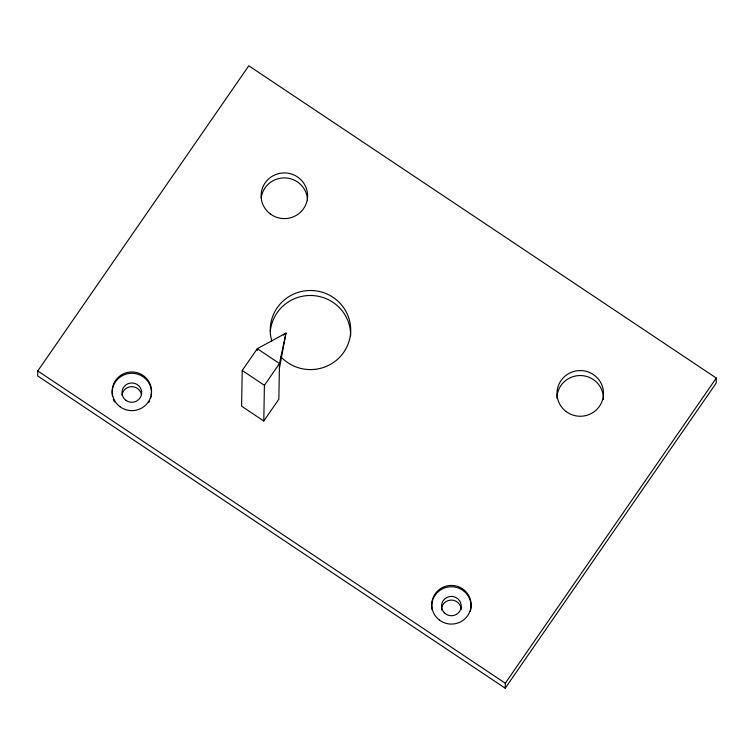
<?xml version="1.0" encoding="UTF-8"?>
<svg xmlns="http://www.w3.org/2000/svg" width="754" height="754" viewBox="0 0 754 754"><rect width="100%" height="100%" fill="white"/><g stroke="black" fill="none" stroke-linecap="round" stroke-linejoin="round"><path stroke-width="1.13" d="M37.785 370.949L37.7 375.935L505.208 688.204L716.215 383.051L716.3 378.065L248.792 65.796L37.785 370.949L505.293 683.228L505.208 688.204M242.222 370.497L241.6 406.189L263.787 421.005L278.857 399.215L279.48 363.522L285.973 333.108L257.293 348.697L242.222 370.497L264.409 385.322L263.787 421.005M257.255 350.685L257.293 348.697L279.48 363.522L264.409 385.322M279.395 368.499L285.973 333.108L283.193 335.096M505.293 683.228L716.3 378.065M556.914 398.206A23.251 22.846 1 0 1 580.797 375.549A23.251 22.846 1 0 1 603.389 399.469M261.204 197.878A23.251 22.846 1 0 1 285.361 177.925A23.251 22.846 1 0 1 307.509 200.036M121.997 395.19A9.84 9.661 1 0 1 141.403 394.351M441.505 610.033A9.84 9.661 1 0 1 451.024 600.071A9.84 9.661 1 0 1 461.165 609.43M270.318 331.289A40.235 39.538 1 0 1 312.646 295.549A40.235 39.538 1 0 1 350.61 335.775M271.826 341.062A40.235 39.538 1 0 1 314.079 290.658A40.235 39.538 1 0 1 346.482 347.707A40.235 39.538 1 0 1 280.629 356.548M432.07 609.703A19.67 19.331 1 0 1 452.315 586.772A19.67 19.331 1 0 1 470.289 611.485M151.196 396.057A19.67 19.331 1 0 1 150.725 398.027M149.631 400.864A19.67 19.331 1 0 1 148.661 402.645M114.599 401.939A19.67 19.331 1 0 1 113.326 399.168M112.506 396.246A19.67 19.331 1 0 1 131.205 373.305A19.67 19.331 1 0 1 151.347 395.058M566.197 411.599A23.251 22.846 1 0 0 603.323 396.274A23.251 22.846 1 0 0 571.24 372.344A23.251 22.846 1 0 0 566.197 411.599M270.309 213.957A23.251 22.846 1 0 0 307.425 198.632A23.251 22.846 1 0 0 275.342 174.702A23.251 22.846 1 0 0 270.309 213.957M119.971 406.698A19.67 19.331 1 0 0 151.375 393.729A19.67 19.331 1 0 0 124.231 373.475A19.67 19.331 1 0 0 119.971 406.698M439.525 620.146A19.67 19.331 1 0 0 470.939 607.187A19.67 19.331 1 0 0 443.786 586.932A19.67 19.331 1 0 0 439.525 620.146M125.993 400.402A9.84 9.661 1 0 0 141.611 393.72A9.84 9.661 1 0 0 127.897 383.767A9.84 9.661 1 0 0 125.993 400.402M444.294 612.766A9.84 9.661 1 0 0 460.845 608.78A9.84 9.661 1 0 0 449.045 596.697A9.84 9.661 1 0 0 444.294 612.766"/></g></svg>
